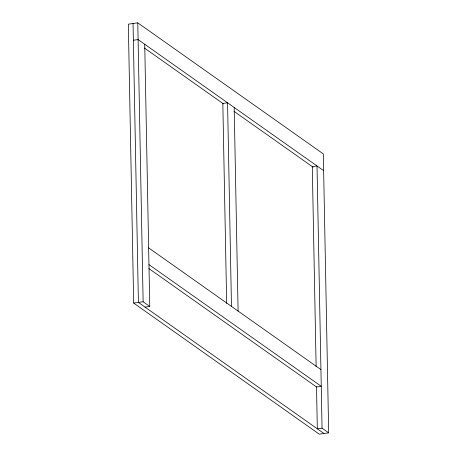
<?xml version="1.0" encoding="UTF-8"?>
<svg xmlns="http://www.w3.org/2000/svg" width="457" height="457" viewBox="0 0 457 457"><rect width="100%" height="100%" fill="white"/><g stroke="black" fill="none" stroke-linecap="round" stroke-linejoin="round"><path stroke-width="0.69" d="M137.78 22.85L128.32 24.158L133.678 303.077L319.22 434.15L328.68 432.842L323.322 153.923L137.78 22.85L143.138 301.769L149.765 306.453L144.726 44.266M133.37 40.239L138.1 39.588L323.647 170.655M133.678 303.077L143.138 301.769M145.035 307.104L149.765 306.453M328.68 432.842L322.054 428.158L317.324 428.815L316.518 386.782M144.423 48.048L223.524 103.928M233.995 111.319L313.096 167.199M148.639 247.877L320.928 369.587M148.959 264.614L321.248 386.319L316.518 386.976L148.885 268.556M323.95 433.493L138.408 302.425L133.05 23.507M322.054 428.158L317.021 165.977L312.291 166.628L316.13 366.828M234.19 107.464L238.097 311.074M231.471 306.39L227.563 102.779L222.827 103.436L226.672 303.488"/></g></svg>
